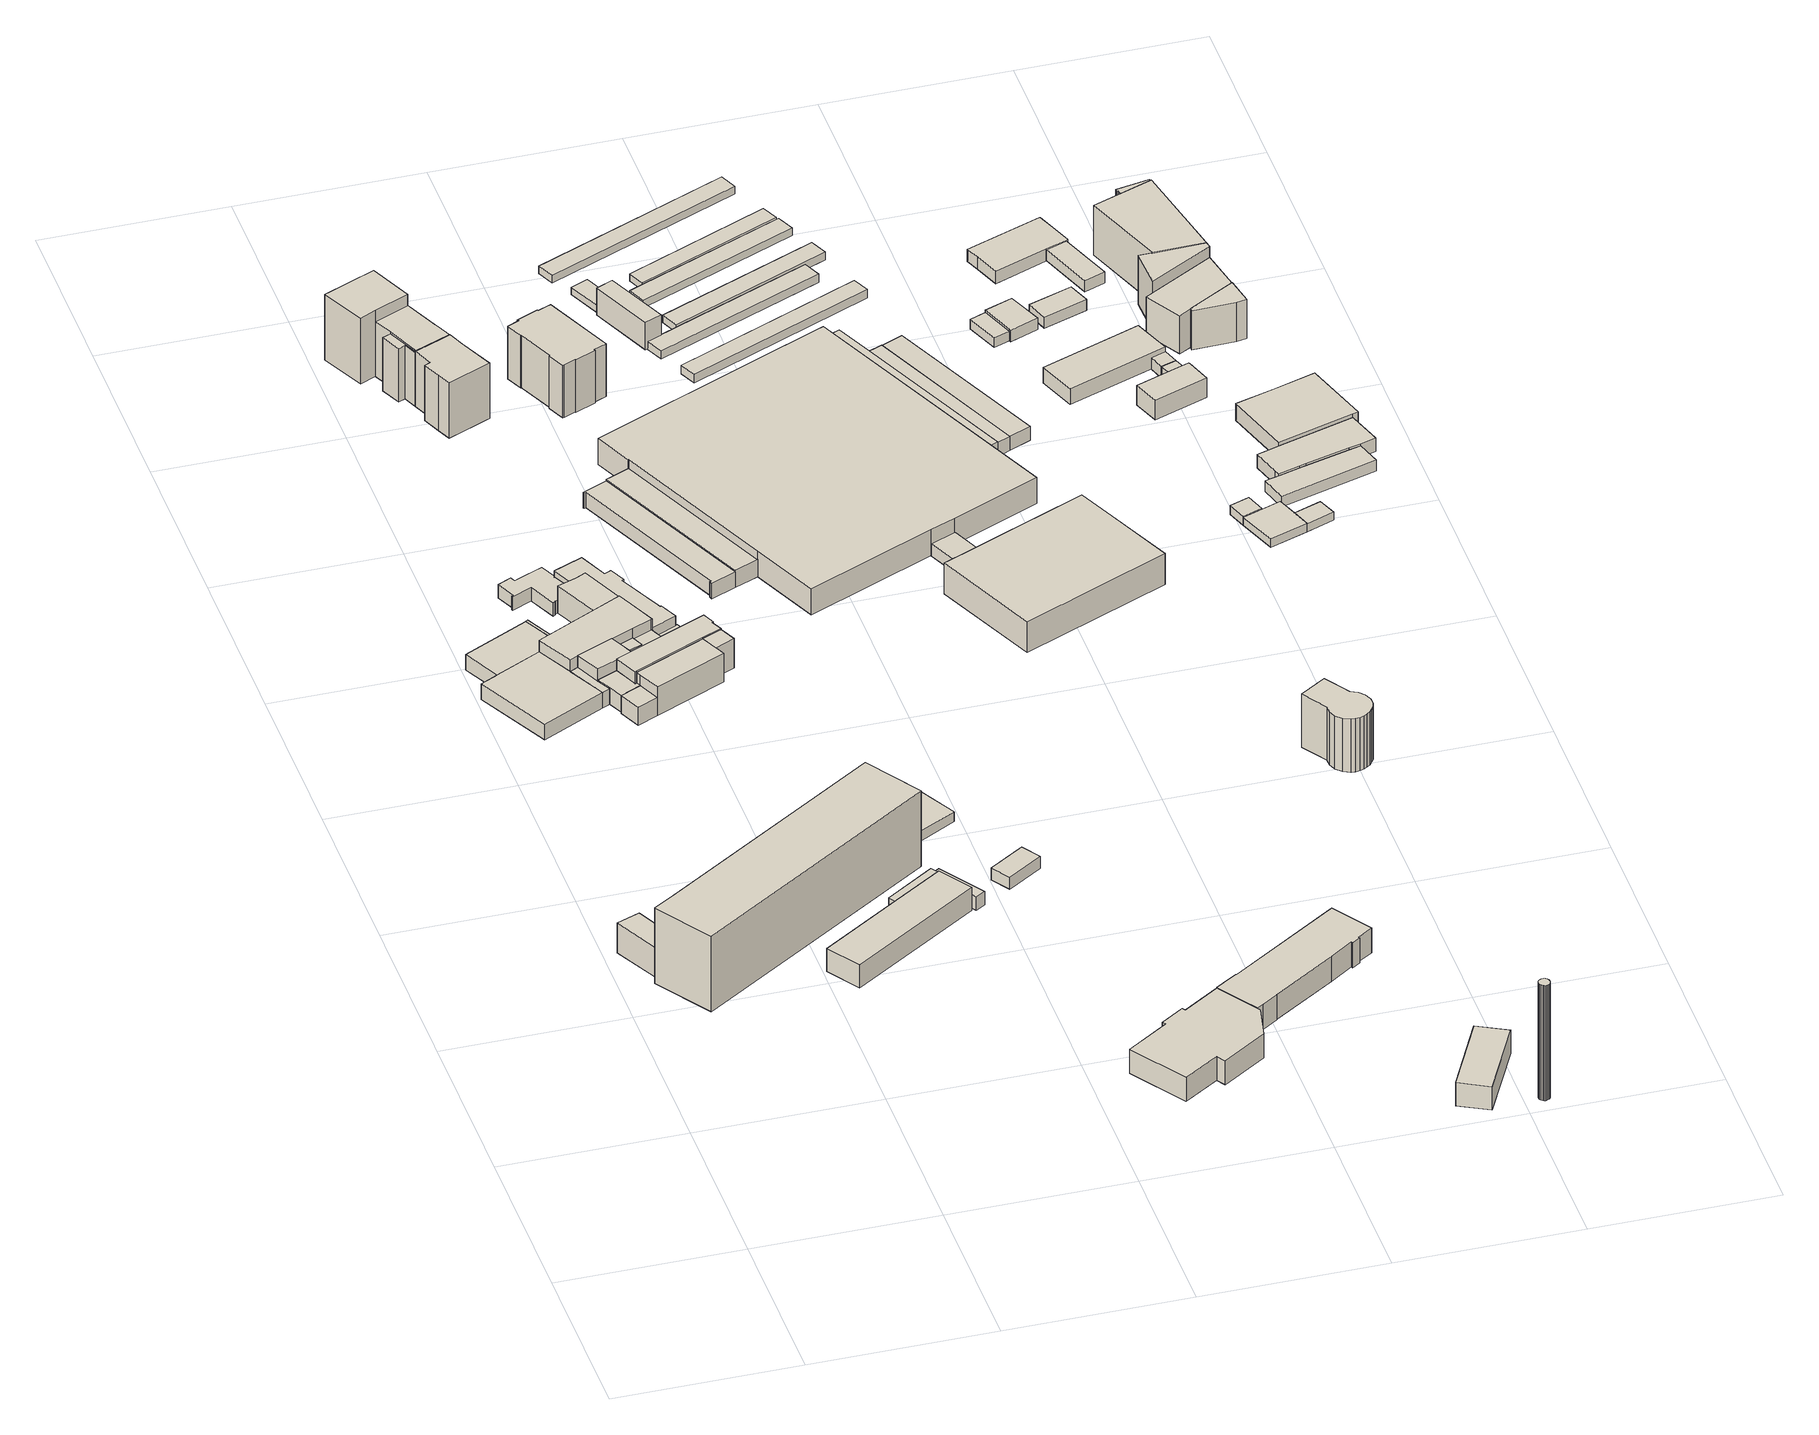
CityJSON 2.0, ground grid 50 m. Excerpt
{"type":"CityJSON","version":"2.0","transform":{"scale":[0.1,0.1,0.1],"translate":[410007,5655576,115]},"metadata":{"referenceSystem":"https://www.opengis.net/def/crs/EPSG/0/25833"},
"CityObjects":{
"building1":{"type":"Building","attributes":{"Dachtyp_tdc":"tdcPolyFlatRoof","Gemeindeschluessel":14612000,"Dachneigung":0,"QualitaetDacherkennung":78,"Geometrietyp2DReferenz":"3000","measuredHeight":9.11,"function":"31001_2000","roofType":"1000"},"geometry":[{"type":"Solid","lod":"1","boundaries":[[[[0,1,2,3]],[[4,5,6,7]],[[3,5,4,0]],[[2,6,5,3]],[[1,7,6,2]],[[0,4,7,1]]]]}]},
"building2":{"type":"Building","attributes":{"Dachtyp_tdc":"tdcPolyFlatRoof","Gemeindeschluessel":14612000,"Dachneigung":0,"QualitaetDacherkennung":42,"Geometrietyp2DReferenz":"3000","measuredHeight":22.91,"function":"31001_2000","roofType":"1000"},"geometry":[{"type":"Solid","lod":"1","boundaries":[[[[8,9,10,11,12,13]],[[14,15,16,17,18,19]],[[13,15,14,8]],[[12,16,15,13]],[[11,17,16,12]],[[10,18,17,11]],[[9,19,18,10]],[[8,14,19,9]]]]}]},
"building3":{"type":"Building","attributes":{"Gemeindeschluessel":14612000,"Geometrietyp2DReferenz":"3000","function":"31001_2000","roofType":"9999"},"children":["building3-1","building3-2","building3-3","building3-4"]},
"building3-1":{"type":"BuildingPart","attributes":{"Dachtyp_tdc":"tdcGableRoof","Dachneigung":14.62,"QualitaetDacherkennung":64,"Geometrietyp2DReferenz":"3000","measuredHeight":5.52,"roofType":"3100"},"parents":["building3"],"geometry":[{"type":"Solid","lod":"1","boundaries":[[[[20,21,22,23,24]],[[25,26,27,28,29]],[[24,26,25,20]],[[23,27,26,24]],[[22,28,27,23]],[[21,29,28,22]],[[20,25,29,21]]]]}]},
"building3-2":{"type":"BuildingPart","attributes":{"Dachtyp_tdc":"tdcPolyFlatRoof","Dachneigung":0,"QualitaetDacherkennung":24,"Geometrietyp2DReferenz":"3000","measuredHeight":4.77,"roofType":"1000"},"parents":["building3"],"geometry":[{"type":"Solid","lod":"1","boundaries":[[[[30,31,20,24,32,33,34]],[[35,36,37,38,26,25,39]],[[34,36,35,30]],[[33,37,36,34]],[[32,38,37,33]],[[24,26,38,32]],[[20,25,26,24]],[[31,39,25,20]],[[30,35,39,31]]]]}]},
"building3-3":{"type":"BuildingPart","attributes":{"Dachtyp_tdc":"tdcGableRoof","Dachneigung":14.85,"QualitaetDacherkennung":87,"Geometrietyp2DReferenz":"3000","measuredHeight":5.53,"roofType":"3100"},"parents":["building3"],"geometry":[{"type":"Solid","lod":"1","boundaries":[[[[40,41,33,32,42,43]],[[44,45,46,38,37,47]],[[43,45,44,40]],[[42,46,45,43]],[[32,38,46,42]],[[33,37,38,32]],[[41,47,37,33]],[[40,44,47,41]]]]}]},
"building3-4":{"type":"BuildingPart","attributes":{"Dachtyp_tdc":"tdcGableRoof","Dachneigung":15.03,"QualitaetDacherkennung":32,"Geometrietyp2DReferenz":"3000","measuredHeight":5.63,"roofType":"3100"},"parents":["building3"],"geometry":[{"type":"Solid","lod":"1","boundaries":[[[[48,49,50,51]],[[44,52,53,45]],[[51,52,44,48]],[[50,53,52,51]],[[49,45,53,50]],[[48,44,45,49]]]]}]},
"building4":{"type":"Building","attributes":{"Dachtyp_tdc":"tdcPolyFlatRoof","Gemeindeschluessel":14612000,"Dachneigung":0,"QualitaetDacherkennung":76,"Geometrietyp2DReferenz":"3000","measuredHeight":5.13,"function":"31001_2000","roofType":"1000"},"geometry":[{"type":"Solid","lod":"1","boundaries":[[[[54,55,56,57,58,59,60]],[[28,61,62,63,64,65,29]],[[60,61,28,54]],[[59,62,61,60]],[[58,63,62,59]],[[57,64,63,58]],[[56,65,64,57]],[[55,29,65,56]],[[54,28,29,55]]]]}]},
"building5":{"type":"Building","attributes":{"Gemeindeschluessel":14612000,"Geometrietyp2DReferenz":"3000","function":"31001_2000","roofType":"9999"},"children":["building5-1","building5-2"]},
"building5-1":{"type":"BuildingPart","attributes":{"Dachtyp_tdc":"tdcGableRoof","Dachneigung":11.63,"QualitaetDacherkennung":90,"Geometrietyp2DReferenz":"3000","measuredHeight":7.63,"roofType":"3100"},"parents":["building5"],"geometry":[{"type":"Solid","lod":"1","boundaries":[[[[66,67,68,69,70]],[[71,72,73,74,75]],[[70,72,71,66]],[[69,73,72,70]],[[68,74,73,69]],[[67,75,74,68]],[[66,71,75,67]]]]}]},
"building5-2":{"type":"BuildingPart","attributes":{"Dachtyp_tdc":"tdcPolyFlatRoof","Dachneigung":10.89,"QualitaetDacherkennung":74,"Geometrietyp2DReferenz":"3000","measuredHeight":6.76,"roofType":"2100"},"parents":["building5"],"geometry":[{"type":"Solid","lod":"1","boundaries":[[[[76,77,78,79]],[[73,80,81,74]],[[79,80,73,76]],[[78,81,80,79]],[[77,74,81,78]],[[76,73,74,77]]]]}]},
"building6":{"type":"Building","attributes":{"Gemeindeschluessel":14612000,"Geometrietyp2DReferenz":"3000","function":"31001_2000","roofType":"9999"},"children":["building6-1","building6-2"]},
"building6-1":{"type":"BuildingPart","attributes":{"Dachtyp_tdc":"tdcPolyFlatRoof","Dachneigung":3.12,"QualitaetDacherkennung":56,"Geometrietyp2DReferenz":"3000","measuredHeight":9.1,"roofType":"2100"},"parents":["building6"],"geometry":[{"type":"Solid","lod":"1","boundaries":[[[[82,83,84,85,86,87]],[[88,89,90,91,92,93]],[[87,89,88,82]],[[86,90,89,87]],[[85,91,90,86]],[[84,92,91,85]],[[83,93,92,84]],[[82,88,93,83]]]]}]},
"building6-2":{"type":"BuildingPart","attributes":{"Dachtyp_tdc":"tdcPolyFlatRoof","Dachneigung":8.53,"QualitaetDacherkennung":50,"Geometrietyp2DReferenz":"3000","measuredHeight":5.96,"roofType":"2100"},"parents":["building6"],"geometry":[{"type":"Solid","lod":"1","boundaries":[[[[94,95,96,97]],[[98,99,90,89]],[[97,99,98,94]],[[96,90,99,97]],[[95,89,90,96]],[[94,98,89,95]]]]}]},
"building7":{"type":"Building","attributes":{"Dachtyp_tdc":"tdcGableRoof","Gemeindeschluessel":14612000,"Dachneigung":10.61,"QualitaetDacherkennung":27,"Geometrietyp2DReferenz":"3000","measuredHeight":9.64,"function":"31001_2000","roofType":"3100"},"geometry":[{"type":"Solid","lod":"1","boundaries":[[[[100,101,102,103,104,105,106,107,108]],[[109,110,111,112,113,114,115,116,117]],[[108,110,109,100]],[[107,111,110,108]],[[106,112,111,107]],[[105,113,112,106]],[[104,114,113,105]],[[103,115,114,104]],[[102,116,115,103]],[[101,117,116,102]],[[100,109,117,101]]]]}]},
"building8":{"type":"Building","attributes":{"Dachtyp_tdc":"tdcPolyFlatRoof","Gemeindeschluessel":14612000,"Dachneigung":5.56,"QualitaetDacherkennung":58,"Geometrietyp2DReferenz":"3000","measuredHeight":4.76,"function":"31001_2000","roofType":"2100"},"geometry":[{"type":"Solid","lod":"1","boundaries":[[[[118,119,120,121,122,123,124,125,126,127,128,129,130,131,132,133]],[[134,135,136,137,138,139,140,141,142,143,144,145,146,147,148,149]],[[133,135,134,118]],[[132,136,135,133]],[[131,137,136,132]],[[130,138,137,131]],[[129,139,138,130]],[[128,140,139,129]],[[127,141,140,128]],[[126,142,141,127]],[[125,143,142,126]],[[124,144,143,125]],[[123,145,144,124]],[[122,146,145,123]],[[121,147,146,122]],[[120,148,147,121]],[[119,149,148,120]],[[118,134,149,119]]]]}]},
"building9":{"type":"Building","attributes":{"Gemeindeschluessel":14612000,"Geometrietyp2DReferenz":"3000","function":"31001_2000","roofType":"9999"},"children":["building9-1","building9-2"]},
"building9-1":{"type":"BuildingPart","attributes":{"Dachtyp_tdc":"tdcPolyFlatRoof","Dachneigung":3.05,"QualitaetDacherkennung":84,"Geometrietyp2DReferenz":"3000","measuredHeight":8.89,"roofType":"2100"},"parents":["building9"],"geometry":[{"type":"Solid","lod":"1","boundaries":[[[[150,151,152,153,154,155]],[[156,157,158,159,160,161]],[[155,157,156,150]],[[154,158,157,155]],[[153,159,158,154]],[[152,160,159,153]],[[151,161,160,152]],[[150,156,161,151]]]]}]},
"building9-2":{"type":"BuildingPart","attributes":{"Dachtyp_tdc":"tdcPolyFlatRoof","Dachneigung":0,"QualitaetDacherkennung":69,"Geometrietyp2DReferenz":"3000","measuredHeight":5.46,"roofType":"1000"},"parents":["building9"],"geometry":[{"type":"Solid","lod":"1","boundaries":[[[[162,57,56,163]],[[159,164,165,160]],[[163,164,159,162]],[[56,165,164,163]],[[57,160,165,56]],[[162,159,160,57]]]]}]},
"building10":{"type":"Building","attributes":{"Dachtyp_tdc":"tdcPolyFlatRoof","Gemeindeschluessel":14612000,"Dachneigung":15.24,"QualitaetDacherkennung":75,"Geometrietyp2DReferenz":"3000","measuredHeight":9.45,"function":"31001_2000","roofType":"2100"},"geometry":[{"type":"Solid","lod":"1","boundaries":[[[[166,167,168,169,170]],[[145,144,171,172,173]],[[170,144,145,166]],[[169,171,144,170]],[[168,172,171,169]],[[167,173,172,168]],[[166,145,173,167]]]]}]},
"building11":{"type":"Building","attributes":{"Dachtyp_tdc":"tdcPolyFlatRoof","Gemeindeschluessel":14612000,"Dachneigung":0,"QualitaetDacherkennung":63,"Geometrietyp2DReferenz":"3000","measuredHeight":5.64,"function":"31001_2000","roofType":"1000"},"geometry":[{"type":"Solid","lod":"1","boundaries":[[[[174,175,176,177,178,179,180]],[[181,182,183,184,185,186,187]],[[180,182,181,174]],[[179,183,182,180]],[[178,184,183,179]],[[177,185,184,178]],[[176,186,185,177]],[[175,187,186,176]],[[174,181,187,175]]]]}]},
"building12":{"type":"Building","attributes":{"Gemeindeschluessel":14612000,"Geometrietyp2DReferenz":"3000","function":"31001_2000","roofType":"9999"},"children":["building12-1","building12-2"]},
"building12-1":{"type":"BuildingPart","attributes":{"Dachtyp_tdc":"tdcPolyFlatRoof","Dachneigung":2.79,"QualitaetDacherkennung":63,"Geometrietyp2DReferenz":"3000","measuredHeight":8.99,"roofType":"2100"},"parents":["building12"],"geometry":[{"type":"Solid","lod":"1","boundaries":[[[[188,189,190,191]],[[192,193,194,195]],[[191,193,192,188]],[[190,194,193,191]],[[189,195,194,190]],[[188,192,195,189]]]]}]},
"building12-2":{"type":"BuildingPart","attributes":{"Dachtyp_tdc":"tdcPolyFlatRoof","Dachneigung":3.04,"QualitaetDacherkennung":78,"Geometrietyp2DReferenz":"3000","measuredHeight":9.38,"roofType":"2100"},"parents":["building12"],"geometry":[{"type":"Solid","lod":"1","boundaries":[[[[196,197,198,199,200,201,202,203,204,205]],[[206,207,208,209,210,211,192,195,212,213]],[[205,207,206,196]],[[204,208,207,205]],[[203,209,208,204]],[[202,210,209,203]],[[201,211,210,202]],[[200,192,211,201]],[[199,195,192,200]],[[198,212,195,199]],[[197,213,212,198]],[[196,206,213,197]]]]}]},
"building13":{"type":"Building","attributes":{"Dachtyp_tdc":"tdcFreeFormRoof","Gemeindeschluessel":14612000,"Dachneigung":10.74,"QualitaetDacherkennung":16,"Geometrietyp2DReferenz":"3000","measuredHeight":8.12,"function":"31001_2000","roofType":"5000"},"geometry":[{"type":"Solid","lod":"1","boundaries":[[[[214,215,216,217,218,219,220,221,222,223,224,225,226,227]],[[228,229,230,231,232,233,234,235,236,237,238,239,240,241]],[[227,229,228,214]],[[226,230,229,227]],[[225,231,230,226]],[[224,232,231,225]],[[223,233,232,224]],[[222,234,233,223]],[[221,235,234,222]],[[220,236,235,221]],[[219,237,236,220]],[[218,238,237,219]],[[217,239,238,218]],[[216,240,239,217]],[[215,241,240,216]],[[214,228,241,215]]]]}]},
"building14":{"type":"Building","attributes":{"Dachtyp_tdc":"tdcPolyFlatRoof","Gemeindeschluessel":14612000,"Dachneigung":0,"QualitaetDacherkennung":69,"Geometrietyp2DReferenz":"3000","measuredHeight":3.27,"function":"31001_2000","roofType":"1000"},"geometry":[{"type":"Solid","lod":"1","boundaries":[[[[242,243,244,245,246,247]],[[248,249,250,251,252,253]],[[247,249,248,242]],[[246,250,249,247]],[[245,251,250,246]],[[244,252,251,245]],[[243,253,252,244]],[[242,248,253,243]]]]}]},
"building15":{"type":"Building","attributes":{"Dachtyp_tdc":"tdcFreeFormRoof","Gemeindeschluessel":14612000,"Dachneigung":73.37,"QualitaetDacherkennung":15,"Geometrietyp2DReferenz":"3000","measuredHeight":6.63,"function":"31001_2000","roofType":"5000"},"geometry":[{"type":"Solid","lod":"1","boundaries":[[[[254,255,256,257,258]],[[259,260,261,262,263]],[[258,260,259,254]],[[257,261,260,258]],[[256,262,261,257]],[[255,263,262,256]],[[254,259,263,255]]]]}]},
"building16":{"type":"Building","attributes":{"Dachtyp_tdc":"tdcFreeFormRoof","Gemeindeschluessel":14612000,"Dachneigung":29.55,"QualitaetDacherkennung":62,"Geometrietyp2DReferenz":"3000","measuredHeight":22,"function":"31001_9998","roofType":"5000"},"geometry":[{"type":"Solid","lod":"1","boundaries":[[[[264,265,266,267,268]],[[269,270,271,272,273]],[[268,270,269,264]],[[267,271,270,268]],[[266,272,271,267]],[[265,273,272,266]],[[264,269,273,265]]]]}]},
"building17":{"type":"Building","attributes":{"Dachtyp_tdc":"tdcPolyFlatRoof","Gemeindeschluessel":14612000,"Dachneigung":0,"QualitaetDacherkennung":82,"Geometrietyp2DReferenz":"3000","measuredHeight":4.07,"function":"31001_2000","roofType":"1000"},"geometry":[{"type":"Solid","lod":"1","boundaries":[[[[274,275,276,277]],[[278,279,280,281]],[[277,279,278,274]],[[276,280,279,277]],[[275,281,280,276]],[[274,278,281,275]]]]}]},
"building18":{"type":"Building","attributes":{"Gemeindeschluessel":14612000,"Geometrietyp2DReferenz":"3000","function":"31001_9998","roofType":"9999"},"children":["building18-1","building18-2"]},
"building18-1":{"type":"BuildingPart","attributes":{"Dachtyp_tdc":"tdcGableRoof","Dachneigung":16.18,"QualitaetDacherkennung":88,"Geometrietyp2DReferenz":"3000","measuredHeight":17.61,"roofType":"3100"},"parents":["building18"],"geometry":[{"type":"Solid","lod":"1","boundaries":[[[[282,283,284,285,286,287,288,289,290]],[[291,292,293,294,295,269,296,273,297]],[[290,292,291,282]],[[289,293,292,290]],[[288,294,293,289]],[[287,295,294,288]],[[286,269,295,287]],[[285,296,269,286]],[[284,273,296,285]],[[283,297,273,284]],[[282,291,297,283]]]]}]},
"building18-2":{"type":"BuildingPart","attributes":{"Dachtyp_tdc":"tdcPolyFlatRoof","Dachneigung":15.89,"QualitaetDacherkennung":62,"Geometrietyp2DReferenz":"3000","measuredHeight":16.54,"roofType":"2100"},"parents":["building18"],"geometry":[{"type":"Solid","lod":"1","boundaries":[[[[298,299,300,301,302,303]],[[294,304,305,306,307,295]],[[303,304,294,298]],[[302,305,304,303]],[[301,306,305,302]],[[300,307,306,301]],[[299,295,307,300]],[[298,294,295,299]]]]}]},
"building19":{"type":"Building","attributes":{"Dachtyp_tdc":"tdcFreeFormRoof","Gemeindeschluessel":14612000,"Dachneigung":16.14,"QualitaetDacherkennung":81,"Geometrietyp2DReferenz":"3000","measuredHeight":17.75,"function":"31001_9998","roofType":"5000"},"geometry":[{"type":"Solid","lod":"1","boundaries":[[[[308,309,310,311,312,313,314,315]],[[316,317,318,319,320,304,292,321]],[[315,317,316,308]],[[314,318,317,315]],[[313,319,318,314]],[[312,320,319,313]],[[311,304,320,312]],[[310,292,304,311]],[[309,321,292,310]],[[308,316,321,309]]]]}]},
"building20":{"type":"Building","attributes":{"Dachtyp_tdc":"tdcPolyFlatRoof","Gemeindeschluessel":14612000,"Dachneigung":0,"QualitaetDacherkennung":89,"Geometrietyp2DReferenz":"3000","measuredHeight":2.99,"function":"31001_2000","roofType":"1000"},"geometry":[{"type":"Solid","lod":"1","boundaries":[[[[322,323,324,325]],[[326,327,328,329]],[[325,327,326,322]],[[324,328,327,325]],[[323,329,328,324]],[[322,326,329,323]]]]}]},
"building21":{"type":"Building","attributes":{"Dachtyp_tdc":"tdcPolyFlatRoof","Gemeindeschluessel":14612000,"Dachneigung":0,"QualitaetDacherkennung":54,"Geometrietyp2DReferenz":"3000","measuredHeight":7.28,"function":"31001_9998","roofType":"1000"},"geometry":[{"type":"Solid","lod":"1","boundaries":[[[[330,331,332,333,334,335,336,337,338,339,340,341]],[[342,343,344,345,346,347,348,349,350,351,352,353]],[[341,343,342,330]],[[340,344,343,341]],[[339,345,344,340]],[[338,346,345,339]],[[337,347,346,338]],[[336,348,347,337]],[[335,349,348,336]],[[334,350,349,335]],[[333,351,350,334]],[[332,352,351,333]],[[331,353,352,332]],[[330,342,353,331]]]]}]},
"building22":{"type":"Building","attributes":{"Dachtyp_tdc":"tdcGableRoof","Gemeindeschluessel":14612000,"Dachneigung":17.81,"QualitaetDacherkennung":81,"Geometrietyp2DReferenz":"3000","measuredHeight":4.17,"function":"31001_2000","roofType":"3100"},"geometry":[{"type":"Solid","lod":"1","boundaries":[[[[354,355,356,357]],[[358,359,360,361]],[[357,359,358,354]],[[356,360,359,357]],[[355,361,360,356]],[[354,358,361,355]]]]}]},
"building23":{"type":"Building","attributes":{"Dachtyp_tdc":"tdcPolyFlatRoof","Gemeindeschluessel":14612000,"Dachneigung":2.99,"QualitaetDacherkennung":90,"Geometrietyp2DReferenz":"3000","measuredHeight":4.85,"function":"31001_2000","roofType":"2100"},"geometry":[{"type":"Solid","lod":"1","boundaries":[[[[362,363,364,365,366,367,368,369]],[[370,371,372,373,374,375,376,377]],[[369,371,370,362]],[[368,372,371,369]],[[367,373,372,368]],[[366,374,373,367]],[[365,375,374,366]],[[364,376,375,365]],[[363,377,376,364]],[[362,370,377,363]]]]}]},
"building24":{"type":"Building","attributes":{"Dachtyp_tdc":"tdcCutTentRoof","Gemeindeschluessel":14612000,"Dachneigung":30.21,"QualitaetDacherkennung":77,"Geometrietyp2DReferenz":"3000","measuredHeight":17.67,"function":"31001_9998","roofType":"9999"},"geometry":[{"type":"Solid","lod":"1","boundaries":[[[[378,379,380,381,382,383,384,385,386,387,388,389,390,391,392,393,394,395]],[[396,397,398,399,400,401,402,403,404,405,406,407,408,409,410,411,412,413]],[[395,397,396,378]],[[394,398,397,395]],[[393,399,398,394]],[[392,400,399,393]],[[391,401,400,392]],[[390,402,401,391]],[[389,403,402,390]],[[388,404,403,389]],[[387,405,404,388]],[[386,406,405,387]],[[385,407,406,386]],[[384,408,407,385]],[[383,409,408,384]],[[382,410,409,383]],[[381,411,410,382]],[[380,412,411,381]],[[379,413,412,380]],[[378,396,413,379]]]]}]},
"building25":{"type":"Building","attributes":{"Dachtyp_tdc":"tdcPolyFlatRoof","Gemeindeschluessel":14612000,"Dachneigung":0,"QualitaetDacherkennung":84,"Geometrietyp2DReferenz":"3000","measuredHeight":7.62,"function":"31001_9998","roofType":"1000"},"geometry":[{"type":"Solid","lod":"1","boundaries":[[[[414,415,416,417,418,419,420,421,422,423,424,425,426,427,428]],[[429,430,431,432,433,434,435,436,437,438,439,440,441,442,443]],[[428,430,429,414]],[[427,431,430,428]],[[426,432,431,427]],[[425,433,432,426]],[[424,434,433,425]],[[423,435,434,424]],[[422,436,435,423]],[[421,437,436,422]],[[420,438,437,421]],[[419,439,438,420]],[[418,440,439,419]],[[417,441,440,418]],[[416,442,441,417]],[[415,443,442,416]],[[414,429,443,415]]]]}]},
"building26":{"type":"Building","attributes":{"Dachtyp_tdc":"tdcPolyFlatRoof","Gemeindeschluessel":14612000,"Dachneigung":3.07,"QualitaetDacherkennung":61,"Geometrietyp2DReferenz":"3000","measuredHeight":2.39,"function":"31001_2463","roofType":"2100"},"geometry":[{"type":"Solid","lod":"1","boundaries":[[[[444,445,446,447,448]],[[449,450,451,452,453]],[[448,450,449,444]],[[447,451,450,448]],[[446,452,451,447]],[[445,453,452,446]],[[444,449,453,445]]]]}]},
"building27":{"type":"Building","attributes":{"Dachtyp_tdc":"tdcFreeFormRoof","Gemeindeschluessel":14612000,"Dachneigung":72.33,"QualitaetDacherkennung":5,"Geometrietyp2DReferenz":"3000","measuredHeight":12.12,"function":"31001_2463","roofType":"5000"},"geometry":[{"type":"Solid","lod":"1","boundaries":[[[[454,455,456,457,458]],[[459,460,461,462,463]],[[458,460,459,454]],[[457,461,460,458]],[[456,462,461,457]],[[455,463,462,456]],[[454,459,463,455]]]]}]},
"building28":{"type":"Building","attributes":{"Gemeindeschluessel":14612000,"Geometrietyp2DReferenz":"3000","function":"31001_2000","roofType":"9999"},"children":["building28-1","building28-2","building28-3","building28-4"]},
"building28-1":{"type":"BuildingPart","attributes":{"Dachtyp_tdc":"tdcPolyFlatRoof","Dachneigung":0,"QualitaetDacherkennung":51,"Geometrietyp2DReferenz":"3000","measuredHeight":4.48,"roofType":"1000"},"parents":["building28"],"geometry":[{"type":"Solid","lod":"1","boundaries":[[[[464,465,466,467,468]],[[469,470,471,472,473]],[[468,470,469,464]],[[467,471,470,468]],[[466,472,471,467]],[[465,473,472,466]],[[464,469,473,465]]]]}]},
"building28-2":{"type":"BuildingPart","attributes":{"Dachtyp_tdc":"tdcPolyFlatRoof","Dachneigung":5.86,"QualitaetDacherkennung":87,"Geometrietyp2DReferenz":"3000","measuredHeight":4.61,"roofType":"2100"},"parents":["building28"],"geometry":[{"type":"Solid","lod":"1","boundaries":[[[[474,475,476,477]],[[478,470,469,479]],[[477,470,478,474]],[[476,469,470,477]],[[475,479,469,476]],[[474,478,479,475]]]]}]},
"building28-3":{"type":"BuildingPart","attributes":{"Dachtyp_tdc":"tdcPolyFlatRoof","Dachneigung":0,"QualitaetDacherkennung":9,"Geometrietyp2DReferenz":"3000","measuredHeight":7.88,"roofType":"1000"},"parents":["building28"],"geometry":[{"type":"Solid","lod":"1","boundaries":[[[[480,481,482,483,484,485,486,487,488,489,490]],[[471,491,492,493,494,495,496,497,498,499,472]],[[490,491,471,480]],[[489,492,491,490]],[[488,493,492,489]],[[487,494,493,488]],[[486,495,494,487]],[[485,496,495,486]],[[484,497,496,485]],[[483,498,497,484]],[[482,499,498,483]],[[481,472,499,482]],[[480,471,472,481]]]]}]},
"building28-4":{"type":"BuildingPart","attributes":{"Dachtyp_tdc":"tdcPolyFlatRoof","Dachneigung":3.07,"QualitaetDacherkennung":82,"Geometrietyp2DReferenz":"3000","measuredHeight":5.34,"roofType":"2100"},"parents":["building28"],"geometry":[{"type":"Solid","lod":"1","boundaries":[[[[500,501,502,503,504]],[[495,505,506,497,496]],[[504,505,495,500]],[[503,506,505,504]],[[502,497,506,503]],[[501,496,497,502]],[[500,495,496,501]]]]}]},
"building29":{"type":"Building","attributes":{"Dachtyp_tdc":"tdcPolyFlatRoof","Gemeindeschluessel":14612000,"Dachneigung":0,"QualitaetDacherkennung":83,"Geometrietyp2DReferenz":"3000","measuredHeight":7.06,"function":"31001_9998","roofType":"1000"},"geometry":[{"type":"Solid","lod":"1","boundaries":[[[[507,508,509,510]],[[511,512,513,514]],[[510,512,511,507]],[[509,513,512,510]],[[508,514,513,509]],[[507,511,514,508]]]]}]},
"building30":{"type":"Building","attributes":{"Erfassungsdatum_Objekt":"2017-01-11","BodenHoehe":118.02,"gemHoehe":35,"BauwerkHoehe":35,"Breite":3,"Gemeindeschluessel":"14612000","Geometrietyp2DReferenz":"3000","measuredHeight":35,"function":"51002_1260"},"geometry":[{"type":"Solid","lod":"1","boundaries":[[[[515,516,517,518,519,520,521,522,523,524,525,526,527,528,529,530,531,532,533,534,535,536,537,538]],[[539,540,541,542,543,544,545,546,547,548,549,550,551,552,553,554,555,556,557,558,559,560,561,562]],[[538,540,539,515]],[[537,541,540,538]],[[536,542,541,537]],[[535,543,542,536]],[[534,544,543,535]],[[533,545,544,534]],[[532,546,545,533]],[[531,547,546,532]],[[530,548,547,531]],[[529,549,548,530]],[[528,550,549,529]],[[527,551,550,528]],[[526,552,551,527]],[[525,553,552,526]],[[524,554,553,525]],[[523,555,554,524]],[[522,556,555,523]],[[521,557,556,522]],[[520,558,557,521]],[[519,559,558,520]],[[518,560,559,519]],[[517,561,560,518]],[[516,562,561,517]],[[515,539,562,516]]]]}]},
"building31":{"type":"Building","attributes":{"Dachtyp_tdc":"tdcPolyFlatRoof","Gemeindeschluessel":14612000,"Dachneigung":0,"QualitaetDacherkennung":80,"Geometrietyp2DReferenz":"3000","measuredHeight":3.73,"function":"31001_2000","roofType":"1000"},"geometry":[{"type":"Solid","lod":"1","boundaries":[[[[563,564,565,566]],[[567,568,569,570]],[[566,568,567,563]],[[565,569,568,566]],[[564,570,569,565]],[[563,567,570,564]]]]}]},
"building32":{"type":"Building","attributes":{"Dachtyp_tdc":"tdcPolyFlatRoof","Gemeindeschluessel":14612000,"Dachneigung":2.78,"QualitaetDacherkennung":70,"Geometrietyp2DReferenz":"3000","measuredHeight":2.44,"function":"31001_2463","roofType":"2100"},"geometry":[{"type":"Solid","lod":"1","boundaries":[[[[571,572,573,574]],[[575,576,577,578]],[[574,576,575,571]],[[573,577,576,574]],[[572,578,577,573]],[[571,575,578,572]]]]}]},
"building33":{"type":"Building","attributes":{"Dachtyp_tdc":"tdcPolyFlatRoof","Gemeindeschluessel":14612000,"Dachneigung":2.63,"QualitaetDacherkennung":55,"Geometrietyp2DReferenz":"3000","measuredHeight":2.69,"function":"31001_2463","roofType":"2100"},"geometry":[{"type":"Solid","lod":"1","boundaries":[[[[579,580,581,582,583]],[[584,585,586,587,588]],[[583,585,584,579]],[[582,586,585,583]],[[581,587,586,582]],[[580,588,587,581]],[[579,584,588,580]]]]}]},
"building34":{"type":"Building","attributes":{"Dachtyp_tdc":"tdcPolyFlatRoof","Gemeindeschluessel":14612000,"Dachneigung":2.79,"QualitaetDacherkennung":58,"Geometrietyp2DReferenz":"3000","measuredHeight":2.7,"function":"31001_2463","roofType":"2100"},"geometry":[{"type":"Solid","lod":"1","boundaries":[[[[589,590,591,592]],[[593,594,595,596]],[[592,594,593,589]],[[591,595,594,592]],[[590,596,595,591]],[[589,593,596,590]]]]}]},
"building35":{"type":"Building","attributes":{"Dachtyp_tdc":"tdcPolyFlatRoof","Gemeindeschluessel":14612000,"Dachneigung":0,"QualitaetDacherkennung":76,"Geometrietyp2DReferenz":"3000","measuredHeight":9.4,"function":"31001_2000","roofType":"1000"},"geometry":[{"type":"Solid","lod":"1","boundaries":[[[[597,598,599,600,601,602]],[[603,604,605,606,607,608]],[[602,604,603,597]],[[601,605,604,602]],[[600,606,605,601]],[[599,607,606,600]],[[598,608,607,599]],[[597,603,608,598]]]]}]},
"building36":{"type":"Building","attributes":{"Dachtyp_tdc":"tdcPolyFlatRoof","Gemeindeschluessel":14612000,"Dachneigung":3.08,"QualitaetDacherkennung":83,"Geometrietyp2DReferenz":"3000","measuredHeight":2.41,"function":"31001_2463","roofType":"2100"},"geometry":[{"type":"Solid","lod":"1","boundaries":[[[[609,610,611,612]],[[613,614,615,616]],[[612,614,613,609]],[[611,615,614,612]],[[610,616,615,611]],[[609,613,616,610]]]]}]},
"building37":{"type":"Building","attributes":{"Dachtyp_tdc":"tdcPolyFlatRoof","Gemeindeschluessel":14612000,"Dachneigung":2.92,"QualitaetDacherkennung":77,"Geometrietyp2DReferenz":"3000","measuredHeight":2.5,"function":"31001_2463","roofType":"2100"},"geometry":[{"type":"Solid","lod":"1","boundaries":[[[[617,618,619,620]],[[621,622,623,624]],[[620,622,621,617]],[[619,623,622,620]],[[618,624,623,619]],[[617,621,624,618]]]]}]},
"building38":{"type":"Building","attributes":{"Dachtyp_tdc":"tdcPolyFlatRoof","Gemeindeschluessel":14612000,"Dachneigung":2.8,"QualitaetDacherkennung":76,"Geometrietyp2DReferenz":"3000","measuredHeight":2.34,"function":"31001_2463","roofType":"2100"},"geometry":[{"type":"Solid","lod":"1","boundaries":[[[[625,626,627,628]],[[629,630,631,632]],[[628,630,629,625]],[[627,631,630,628]],[[626,632,631,627]],[[625,629,632,626]]]]}]},
"building39":{"type":"Building","attributes":{"Dachtyp_tdc":"tdcFreeFormRoof","Gemeindeschluessel":14612000,"Dachneigung":44.03,"QualitaetDacherkennung":20,"Geometrietyp2DReferenz":"3000","measuredHeight":20.69,"function":"31001_2000","roofType":"5000"},"geometry":[{"type":"Solid","lod":"1","boundaries":[[[[633,634,635,636,637,638,639,640,641,642,643,644,645,646,647,648,649,650,651]],[[652,653,654,655,656,657,658,659,660,661,662,663,664,665,666,667,668,669,670]],[[651,653,652,633]],[[650,654,653,651]],[[649,655,654,650]],[[648,656,655,649]],[[647,657,656,648]],[[646,658,657,647]],[[645,659,658,646]],[[644,660,659,645]],[[643,661,660,644]],[[642,662,661,643]],[[641,663,662,642]],[[640,664,663,641]],[[639,665,664,640]],[[638,666,665,639]],[[637,667,666,638]],[[636,668,667,637]],[[635,669,668,636]],[[634,670,669,635]],[[633,652,670,634]]]]}]},
"building40":{"type":"Building","attributes":{"Dachtyp_tdc":"tdcPolyFlatRoof","Gemeindeschluessel":14612000,"Dachneigung":2.94,"QualitaetDacherkennung":90,"Geometrietyp2DReferenz":"3000","measuredHeight":4.39,"function":"31001_2000","roofType":"2100"},"geometry":[{"type":"Solid","lod":"1","boundaries":[[[[671,672,673,674]],[[675,676,677,678]],[[674,676,675,671]],[[673,677,676,674]],[[672,678,677,673]],[[671,675,678,672]]]]}]},
"building41":{"type":"Building","attributes":{"Dachtyp_tdc":"tdcPolyFlatRoof","Gemeindeschluessel":14612000,"Dachneigung":4.36,"QualitaetDacherkennung":80,"Geometrietyp2DReferenz":"3000","measuredHeight":3.08,"function":"31001_9998","roofType":"2100"},"geometry":[{"type":"Solid","lod":"1","boundaries":[[[[679,680,681,682]],[[683,684,685,686]],[[682,684,683,679]],[[681,685,684,682]],[[680,686,685,681]],[[679,683,686,680]]]]}]},
"building42":{"type":"Building","attributes":{"Dachtyp_tdc":"tdcGableRoof","Gemeindeschluessel":14612000,"Dachneigung":10.82,"QualitaetDacherkennung":79,"Geometrietyp2DReferenz":"3000","measuredHeight":3.84,"function":"31001_9998","roofType":"3100"},"geometry":[{"type":"Solid","lod":"1","boundaries":[[[[687,688,689,690,691]],[[692,693,694,695,696]],[[691,693,692,687]],[[690,694,693,691]],[[689,695,694,690]],[[688,696,695,689]],[[687,692,696,688]]]]}]},
"building43":{"type":"Building","attributes":{"Dachtyp_tdc":"tdcFreeFormRoof","Gemeindeschluessel":14612000,"Dachneigung":14.16,"QualitaetDacherkennung":50,"Geometrietyp2DReferenz":"3000","measuredHeight":5.55,"function":"31001_2000","roofType":"5000"},"geometry":[{"type":"Solid","lod":"1","boundaries":[[[[697,698,699,700]],[[701,702,703,704]],[[700,702,701,697]],[[699,703,702,700]],[[698,704,703,699]],[[697,701,704,698]]]]}]},
"building44":{"type":"Building","attributes":{"Gemeindeschluessel":14612000,"Geometrietyp2DReferenz":"3000","function":"31001_2000","roofType":"9999"},"children":["building44-1","building44-2","building44-3"]},
"building44-1":{"type":"BuildingPart","attributes":{"Dachtyp_tdc":"tdcPolyFlatRoof","Dachneigung":3.08,"QualitaetDacherkennung":91,"Geometrietyp2DReferenz":"3000","measuredHeight":2.52,"roofType":"2100"},"parents":["building44"],"geometry":[{"type":"Solid","lod":"1","boundaries":[[[[705,706,707,708]],[[709,710,711,712]],[[708,710,709,705]],[[707,711,710,708]],[[706,712,711,707]],[[705,709,712,706]]]]}]},
"building44-2":{"type":"BuildingPart","attributes":{"Dachtyp_tdc":"tdcPolyFlatRoof","Dachneigung":0,"QualitaetDacherkennung":80,"Geometrietyp2DReferenz":"3000","measuredHeight":2.48,"roofType":"1000"},"parents":["building44"],"geometry":[{"type":"Solid","lod":"1","boundaries":[[[[713,714,715,716,717,718]],[[719,720,721,722,712,711]],[[718,720,719,713]],[[717,721,720,718]],[[716,722,721,717]],[[715,712,722,716]],[[714,711,712,715]],[[713,719,711,714]]]]}]},
"building44-3":{"type":"BuildingPart","attributes":{"Dachtyp_tdc":"tdcPolyFlatRoof","Dachneigung":5.35,"QualitaetDacherkennung":50,"Geometrietyp2DReferenz":"3000","measuredHeight":3,"roofType":"2100"},"parents":["building44"],"geometry":[{"type":"Solid","lod":"1","boundaries":[[[[723,724,725,726]],[[727,721,720,728]],[[726,721,727,723]],[[725,720,721,726]],[[724,728,720,725]],[[723,727,728,724]]]]}]},
"building45":{"type":"Building","attributes":{"Dachtyp_tdc":"tdcPolyFlatRoof","Gemeindeschluessel":14612000,"Dachneigung":5.03,"QualitaetDacherkennung":82,"Geometrietyp2DReferenz":"3000","measuredHeight":3.58,"function":"31001_9998","roofType":"2100"},"geometry":[{"type":"Solid","lod":"1","boundaries":[[[[729,730,731,732]],[[733,734,735,736]],[[732,734,733,729]],[[731,735,734,732]],[[730,736,735,731]],[[729,733,736,730]]]]}]},
"building46":{"type":"Building","attributes":{"Dachtyp_tdc":"tdcPolyFlatRoof","Gemeindeschluessel":14612000,"Dachneigung":5.24,"QualitaetDacherkennung":83,"Geometrietyp2DReferenz":"3000","measuredHeight":6.21,"function":"31001_2000","roofType":"2100"},"geometry":[{"type":"Solid","lod":"1","boundaries":[[[[737,738,739,740,741,742]],[[743,744,745,746,747,748]],[[742,744,743,737]],[[741,745,744,742]],[[740,746,745,741]],[[739,747,746,740]],[[738,748,747,739]],[[737,743,748,738]]]]}]},
"building47":{"type":"Building","attributes":{"Dachtyp_tdc":"tdcPolyFlatRoof","Gemeindeschluessel":14612000,"Dachneigung":2.8,"QualitaetDacherkennung":59,"Geometrietyp2DReferenz":"3000","measuredHeight":4.05,"function":"31001_9998","roofType":"2100"},"geometry":[{"type":"Solid","lod":"1","boundaries":[[[[749,750,751,752,753,754,755,756,757]],[[758,759,760,761,762,763,764,765,766]],[[757,759,758,749]],[[756,760,759,757]],[[755,761,760,756]],[[754,762,761,755]],[[753,763,762,754]],[[752,764,763,753]],[[751,765,764,752]],[[750,766,765,751]],[[749,758,766,750]]]]}]},
"building48":{"type":"Building","attributes":{"Dachtyp_tdc":"tdcPolyFlatRoof","Gemeindeschluessel":14612000,"Dachneigung":7.38,"QualitaetDacherkennung":57,"Geometrietyp2DReferenz":"3000","measuredHeight":3.82,"function":"31001_2000","roofType":"2100"},"geometry":[{"type":"Solid","lod":"1","boundaries":[[[[767,768,769,770,771]],[[772,773,774,704,775]],[[771,773,772,767]],[[770,774,773,771]],[[769,704,774,770]],[[768,775,704,769]],[[767,772,775,768]]]]}]},
"building49":{"type":"Building","attributes":{"Dachtyp_tdc":"tdcPolyFlatRoof","Gemeindeschluessel":14612000,"Dachneigung":8.01,"QualitaetDacherkennung":67,"Geometrietyp2DReferenz":"3000","measuredHeight":3.81,"function":"31001_2000","roofType":"2100"},"geometry":[{"type":"Solid","lod":"1","boundaries":[[[[771,776,777,768,767]],[[778,779,780,781,782]],[[767,779,778,771]],[[768,780,779,767]],[[777,781,780,768]],[[776,782,781,777]],[[771,778,782,776]]]]}]},
"building50":{"type":"Building","attributes":{"Dachtyp_tdc":"tdcPolyFlatRoof","Gemeindeschluessel":14612000,"Dachneigung":4.47,"QualitaetDacherkennung":84,"Geometrietyp2DReferenz":"3000","measuredHeight":3.61,"function":"31001_9998","roofType":"2100"},"geometry":[{"type":"Solid","lod":"1","boundaries":[[[[783,784,785,786]],[[787,788,789,790]],[[786,788,787,783]],[[785,789,788,786]],[[784,790,789,785]],[[783,787,790,784]]]]}]},
"building51":{"type":"Building","attributes":{"Dachtyp_tdc":"tdcPolyFlatRoof","Gemeindeschluessel":14612000,"Dachneigung":3.86,"QualitaetDacherkennung":82,"Geometrietyp2DReferenz":"3000","measuredHeight":3.53,"function":"31001_2000","roofType":"2100"},"geometry":[{"type":"Solid","lod":"1","boundaries":[[[[791,792,793,794,795,796,797,798,799]],[[800,801,802,803,804,805,806,807,808]],[[799,801,800,791]],[[798,802,801,799]],[[797,803,802,798]],[[796,804,803,797]],[[795,805,804,796]],[[794,806,805,795]],[[793,807,806,794]],[[792,808,807,793]],[[791,800,808,792]]]]}]},
"building52":{"type":"Building","attributes":{"Dachtyp_tdc":"tdcPolyFlatRoof","Gemeindeschluessel":14612000,"Dachneigung":3.41,"QualitaetDacherkennung":64,"Geometrietyp2DReferenz":"3000","measuredHeight":4.38,"function":"31001_2000","roofType":"2100"},"geometry":[{"type":"Solid","lod":"1","boundaries":[[[[809,810,811,812,813,814,815,816,817,818,819]],[[820,821,822,823,824,825,826,827,828,829,830]],[[819,821,820,809]],[[818,822,821,819]],[[817,823,822,818]],[[816,824,823,817]],[[815,825,824,816]],[[814,826,825,815]],[[813,827,826,814]],[[812,828,827,813]],[[811,829,828,812]],[[810,830,829,811]],[[809,820,830,810]]]]}]},
"building53":{"type":"Building","attributes":{"Dachtyp_tdc":"tdcFreeFormRoof","Gemeindeschluessel":14612000,"Dachneigung":10.03,"QualitaetDacherkennung":50,"Geometrietyp2DReferenz":"3000","measuredHeight":6.18,"function":"31001_2000","roofType":"5000"},"geometry":[{"type":"Solid","lod":"1","boundaries":[[[[831,832,833,834,835,836]],[[837,838,839,840,828,827]],[[836,838,837,831]],[[835,839,838,836]],[[834,840,839,835]],[[833,828,840,834]],[[832,827,828,833]],[[831,837,827,832]]]]}]},
"building54":{"type":"Building","attributes":{"name":"Kletterhalle","Gemeindeschluessel":14612000,"Geometrietyp2DReferenz":"3000","function":"31001_3211","roofType":"9999"},"children":["building54-1","building54-2","building54-3","building54-4","building54-5"]},
"building54-1":{"type":"BuildingPart","attributes":{"Dachtyp_tdc":"tdcPolyFlatRoof","Dachneigung":0,"QualitaetDacherkennung":46,"Geometrietyp2DReferenz":"3000","measuredHeight":14.38,"roofType":"1000"},"parents":["building54"],"geometry":[{"type":"Solid","lod":"1","boundaries":[[[[841,842,843,844,845,846]],[[847,848,849,850,851,852]],[[846,848,847,841]],[[845,849,848,846]],[[844,850,849,845]],[[843,851,850,844]],[[842,852,851,843]],[[841,847,852,842]]]]}]},
"building54-2":{"type":"BuildingPart","attributes":{"Dachtyp_tdc":"tdcGableRoof","Dachneigung":14.62,"QualitaetDacherkennung":9,"Geometrietyp2DReferenz":"3000","measuredHeight":13.75,"roofType":"3100"},"parents":["building54"],"geometry":[{"type":"Solid","lod":"1","boundaries":[[[[853,854,855,856,857,858]],[[859,860,861,862,863,864]],[[858,860,859,853]],[[857,861,860,858]],[[856,862,861,857]],[[855,863,862,856]],[[854,864,863,855]],[[853,859,864,854]]]]}]},
"building54-3":{"type":"BuildingPart","attributes":{"Dachtyp_tdc":"tdcGableRoof","Dachneigung":13.4,"QualitaetDacherkennung":31,"Geometrietyp2DReferenz":"3000","measuredHeight":16.19,"roofType":"3100"},"parents":["building54"],"geometry":[{"type":"Solid","lod":"1","boundaries":[[[[865,866,867,868]],[[847,869,870,871]],[[868,869,847,865]],[[867,870,869,868]],[[866,871,870,867]],[[865,847,871,866]]]]}]},
"building54-4":{"type":"BuildingPart","attributes":{"Dachtyp_tdc":"tdcGableRoof","Dachneigung":11.51,"QualitaetDacherkennung":31,"Geometrietyp2DReferenz":"3000","measuredHeight":15.98,"roofType":"3100"},"parents":["building54"],"geometry":[{"type":"Solid","lod":"1","boundaries":[[[[872,873,874,875]],[[869,864,863,876]],[[875,864,869,872]],[[874,863,864,875]],[[873,876,863,874]],[[872,869,876,873]]]]}]},
"building54-5":{"type":"BuildingPart","attributes":{"Dachtyp_tdc":"tdcPolyFlatRoof","Dachneigung":0,"QualitaetDacherkennung":53,"Geometrietyp2DReferenz":"3000","measuredHeight":11.77,"roofType":"1000"},"parents":["building54"],"geometry":[{"type":"Solid","lod":"1","boundaries":[[[[877,878,879,880,881]],[[882,860,859,883,884]],[[881,860,882,877]],[[880,859,860,881]],[[879,883,859,880]],[[878,884,883,879]],[[877,882,884,878]]]]}]}
},
"vertices":[
[31,1244,109],[92,1121,109],[148,1156,109],[94,1268,109],[31,1244,18],[94,1268,18],[148,1156,18],[92,1121,18],
[148,1156,230],[92,1121,230],[91,1120,230],[191,968,230],[854,1401,230],[756,1553,230],[148,1156,0],[756,1553,0],[854,1401,0],[191,968,0],[91,1120,0],[92,1121,0],
[283,2227,65],[303,2237,65],[284,2275,65],[253,2344,65],[230,2333,65],[283,2227,18],[230,2333,18],[253,2344,18],[284,2275,18],[303,2237,18],
[6,2345,65],[109,2140,65],[180,2433,65],[55,2370,65],[55,2369,65],[6,2345,18],[55,2369,18],[55,2370,18],[180,2433,18],[109,2140,18],
[184,2562,65],[4,2472,65],[234,2460,65],[225,2479,65],[184,2562,18],[225,2479,18],[234,2460,18],[4,2472,18],
[184,2562,66],[225,2479,66],[231,2482,66],[190,2565,66],[190,2565,18],[231,2482,18],
[284,2275,69],[303,2237,69],[321,2198,69],[378,2224,69],[372,2236,69],[368,2234,69],[339,2299,69],[339,2299,18],[368,2234,18],[372,2236,18],[378,2224,18],[321,2198,18],
[560,932,91],[914,1164,91],[856,1252,91],[722,1165,91],[502,1021,91],[560,932,21],[502,1021,21],[722,1165,21],[856,1252,21],[914,1164,21],
[722,1165,86],[856,1252,86],[842,1274,86],[708,1186,86],[708,1186,21],[842,1274,21],
[253,2344,102],[284,2275,102],[339,2299,102],[383,2319,102],[367,2357,102],[353,2388,102],[253,2344,14],[353,2388,14],[367,2357,14],[383,2319,14],[339,2299,14],[284,2275,14],
[414,2415,71],[353,2388,71],[367,2357,71],[428,2384,71],[414,2415,14],[428,2384,14],
[180,2433,100],[230,2333,100],[253,2344,100],[414,2415,100],[468,2438,100],[471,2439,100],[421,2554,100],[345,2516,100],[234,2460,100],[180,2433,13],[234,2460,13],[345,2516,13],[421,2554,13],[471,2439,13],[468,2438,13],[414,2415,13],[253,2344,13],[230,2333,13],
[186,2682,55],[240,2706,55],[274,2631,55],[280,2634,55],[279,2636,55],[288,2640,55],[342,2659,55],[307,2732,55],[309,2734,55],[289,2780,55],[220,2750,55],[209,2745,55],[203,2759,55],[166,2741,55],[190,2688,55],[184,2686,55],[186,2682,14],[184,2686,14],[190,2688,14],[166,2741,14],[203,2759,14],[209,2745,14],[220,2750,14],[289,2780,14],[309,2734,14],[307,2732,14],[342,2659,14],[288,2640,14],[279,2636,14],[280,2634,14],[274,2631,14],[240,2706,14],
[567,2324,101],[372,2236,101],[378,2224,101],[404,2164,101],[599,2252,101],[588,2278,101],[567,2324,14],[588,2278,14],[599,2252,14],[404,2164,14],[378,2224,14],[372,2236,14],
[404,2164,69],[347,2138,69],[347,2138,14],[321,2198,14],
[288,2640,97],[345,2516,97],[421,2554,97],[369,2673,97],[342,2659,97],[369,2673,14],[421,2554,14],[345,2516,14],
[485,2400,69],[468,2438,69],[414,2415,69],[428,2384,69],[367,2357,69],[383,2319,69],[498,2370,69],[485,2400,12],[498,2370,12],[383,2319,12],[367,2357,12],[428,2384,12],[414,2415,12],[468,2438,12],
[620,2347,102],[567,2324,102],[588,2278,102],[640,2302,102],[620,2347,13],[640,2302,13],[588,2278,13],[567,2324,13],
[339,2299,105],[368,2234,105],[372,2236,105],[567,2324,105],[620,2347,105],[606,2377,105],[610,2379,105],[595,2413,105],[498,2370,105],[383,2319,105],[339,2299,13],[383,2319,13],[498,2370,13],[595,2413,13],[610,2379,13],[606,2377,13],[372,2236,13],[368,2234,13],
[471,2439,73],[540,2471,73],[518,2520,73],[515,2518,73],[455,2649,73],[461,2652,73],[441,2696,73],[422,2687,73],[387,2767,73],[309,2734,73],[307,2732,73],[342,2659,73],[369,2673,73],[421,2554,73],[471,2439,12],[421,2554,12],[369,2673,12],[342,2659,12],[307,2732,12],[309,2734,12],[387,2767,12],[422,2687,12],[441,2696,12],[461,2652,12],[455,2649,12],[515,2518,12],[518,2520,12],[540,2471,12],
[485,2400,44],[562,2434,44],[545,2473,44],[540,2471,44],[471,2439,44],[468,2438,44],[485,2400,11],[468,2438,11],[471,2439,11],[540,2471,11],[545,2473,11],[562,2434,11],
[842,1274,69],[914,1164,69],[922,1151,69],[948,1167,69],[867,1290,69],[842,1274,28],[867,1290,28],[948,1167,28],[922,1151,28],[914,1164,28],
[136,3711,211],[231,3753,211],[179,3872,211],[36,3810,211],[93,3690,211],[136,3711,11],[93,3690,11],[36,3810,11],[179,3872,11],[231,3753,11],
[743,1662,57],[766,1601,57],[842,1630,57],[818,1692,57],[743,1662,16],[818,1692,16],[842,1630,16],[766,1601,16],
[278,3648,178],[272,3658,178],[231,3753,178],[175,3728,178],[136,3711,178],[160,3658,178],[200,3566,178],[239,3582,178],[296,3606,178],[278,3648,11],[296,3606,11],[239,3582,11],[200,3566,11],[160,3658,11],[175,3728,11],[272,3658,11],
[200,3566,173],[160,3658,173],[137,3648,173],[161,3593,173],[180,3601,173],[195,3564,173],[195,3564,11],[180,3601,11],[161,3593,11],[137,3648,11],
[356,3465,179],[314,3561,179],[296,3606,179],[195,3564,179],[218,3509,179],[201,3501,179],[222,3451,179],[238,3414,179],[356,3465,11],[238,3414,11],[222,3451,11],[201,3501,11],[218,3509,11],[314,3561,11],
[820,1581,48],[875,1478,48],[977,1533,48],[922,1636,48],[820,1581,18],[922,1636,18],[977,1533,18],[875,1478,18],
[1191,241,106],[1288,304,106],[1303,280,106],[1425,360,106],[1445,458,106],[1440,465,106],[1368,575,106],[1268,509,106],[1262,518,106],[1199,476,106],[1205,467,106],[1091,392,106],[1191,241,33],[1091,392,33],[1205,467,33],[1199,476,33],[1262,518,33],[1268,509,33],[1368,575,33],[1440,465,33],[1445,458,33],[1425,360,33],[1303,280,33],[1288,304,33],
[994,1267,61],[1027,1216,61],[1123,1278,61],[1090,1329,61],[994,1267,25],[1090,1329,25],[1123,1278,25],[1027,1216,25],
[738,2624,58],[540,3075,58],[473,3045,58],[474,3041,58],[479,3043,58],[671,2605,58],[666,2603,58],[669,2594,58],[738,2624,11],[669,2594,11],[666,2603,11],[671,2605,11],[479,3043,11],[474,3041,11],[473,3045,11],[540,3075,11],
[534,3654,171],[475,3628,171],[478,3624,171],[446,3610,171],[445,3609,171],[465,3564,171],[467,3564,171],[511,3465,171],[508,3464,171],[529,3416,171],[533,3417,171],[565,3431,171],[566,3428,171],[623,3453,171],[621,3457,171],[656,3472,171],[571,3666,171],[535,3651,171],[534,3654,11],[535,3651,11],[571,3666,11],[656,3472,11],[621,3457,11],[623,3453,11],[566,3428,11],[565,3431,11],[533,3417,11],[529,3416,11],[508,3464,11],[511,3465,11],[467,3564,11],[465,3564,11],[445,3609,11],[446,3610,11],[478,3624,11],[475,3628,11],
[1500,504,108],[1499,505,108],[1674,619,108],[1737,662,108],[1740,658,108],[1762,673,108],[1759,677,108],[1801,704,108],[1731,811,108],[1428,612,108],[1427,613,108],[1388,588,108],[1368,575,108],[1440,465,108],[1458,476,108],[1500,504,32],[1458,476,32],[1440,465,32],[1368,575,32],[1388,588,32],[1427,613,32],[1428,612,32],[1731,811,32],[1801,704,32],[1759,677,32],[1762,673,32],[1740,658,32],[1737,662,32],[1674,619,32],[1499,505,32],
[734,3803,35],[774,3821,35],[780,3824,35],[739,3919,35],[692,3898,35],[734,3803,13],[692,3898,13],[739,3919,13],[780,3824,13],[774,3821,13],
[849,3649,94],[774,3821,94],[734,3803,94],[729,3801,94],[803,3630,94],[849,3649,11],[803,3630,11],[729,3801,11],[734,3803,11],[774,3821,11],
[1312,3414,55],[1266,3518,55],[1219,3498,55],[1461,2943,55],[1508,2963,55],[1312,3414,10],[1508,2963,10],[1461,2943,10],[1219,3498,10],[1266,3518,10],
[1543,2979,54],[1348,3429,54],[1312,3414,54],[1508,2963,54],[1543,2979,10],[1348,3429,10],
[1461,2943,89],[1219,3498,89],[1009,3407,89],[558,3208,89],[604,3103,89],[606,3104,89],[803,2652,89],[885,2463,89],[1236,2616,89],[1305,2645,89],[1545,2750,89],[1545,2750,10],[1305,2645,10],[1236,2616,10],[885,2463,10],[803,2652,10],[606,3104,10],[604,3103,10],[558,3208,10],[1009,3407,10],
[803,2652,62],[606,3104,62],[604,3103,62],[540,3075,62],[738,2624,62],[738,2624,10],[540,3075,10],
[1903,1,100],[2013,213,100],[1931,255,100],[1822,43,100],[1903,1,29],[1822,43,29],[1931,255,29],[2013,213,29],
[2026,13,380],[2027,8,380],[2030,5,380],[2034,2,380],[2035,2,380],[2038,0,380],[2043,0,380],[2047,2,380],[2051,5,380],[2054,8,380],[2054,9,380],[2055,13,380],[2055,18,380],[2054,22,380],[2051,26,380],[2047,29,380],[2043,30,380],[2038,30,380],[2037,30,380],[2034,29,380],[2030,26,380],[2027,23,380],[2027,22,380],[2026,18,380],[2026,13,30],[2026,18,30],[2027,22,30],[2027,23,30],[2030,26,30],[2034,29,30],[2037,30,30],[2038,30,30],[2043,30,30],[2047,29,30],[2051,26,30],[2054,22,30],[2055,18,30],[2055,13,30],[2054,9,30],[2054,8,30],[2051,5,30],[2047,2,30],[2043,0,30],[2038,0,30],[2035,2,30],[2034,2,30],[2030,5,30],[2027,8,30],
[1236,2616,47],[1292,2488,47],[1360,2518,47],[1305,2645,47],[1236,2616,9],[1305,2645,9],[1360,2518,9],[1292,2488,9],
[1175,4235,34],[641,4006,34],[661,3959,34],[1195,4188,34],[1175,4235,11],[1195,4188,11],[661,3959,11],[641,4006,11],
[830,3585,34],[1290,3781,34],[1270,3829,34],[849,3649,34],[809,3632,34],[830,3585,9],[809,3632,9],[849,3649,9],[1270,3829,9],[1290,3781,9],
[1367,3732,34],[860,3514,34],[880,3468,34],[1387,3686,34],[1367,3732,8],[1387,3686,8],[880,3468,8],[860,3514,8],
[1350,2168,101],[1754,2344,101],[1627,2635,101],[1360,2518,101],[1292,2488,101],[1223,2459,101],[1350,2168,7],[1223,2459,7],[1292,2488,7],[1360,2518,7],[1627,2635,7],[1754,2344,7],
[1261,4032,33],[827,3847,33],[847,3799,33],[1282,3984,33],[1261,4032,10],[1282,3984,10],[847,3799,10],[827,3847,10],
[896,3679,33],[1332,3865,33],[1311,3913,33],[876,3727,33],[896,3679,10],[876,3727,10],[1311,3913,10],[1332,3865,10],
[865,3869,33],[1257,4037,33],[1237,4082,33],[846,3914,33],[865,3869,11],[846,3914,11],[1237,4082,11],[1257,4037,11],
[1921,1505,192],[1922,1483,192],[1930,1463,192],[1945,1448,192],[1965,1439,192],[1976,1438,192],[1988,1440,192],[1999,1443,192],[2009,1449,192],[2018,1456,192],[2025,1465,192],[2031,1475,192],[2035,1485,192],[2034,1506,192],[2026,1526,192],[2012,1541,192],[1993,1550,192],[1948,1619,192],[1877,1573,192],[1921,1505,30],[1877,1573,30],[1948,1619,30],[1993,1550,30],[2012,1541,30],[2026,1526,30],[2034,1506,30],[2035,1485,30],[2031,1475,30],[2025,1465,30],[2018,1456,30],[2009,1449,30],[1999,1443,30],[1988,1440,30],[1976,1438,30],[1965,1439,30],[1945,1448,30],[1930,1463,30],[1922,1483,30],
[1603,3005,53],[1407,3455,53],[1348,3429,53],[1543,2979,53],[1603,3005,11],[1543,2979,11],[1348,3429,11],[1407,3455,11],
[1592,3490,39],[1627,3399,39],[1670,3416,39],[1636,3507,39],[1592,3490,10],[1636,3507,10],[1670,3416,10],[1627,3399,10],
[1750,3439,46],[1712,3536,46],[1636,3507,46],[1670,3416,46],[1672,3410,46],[1750,3439,11],[1672,3410,11],[1670,3416,11],[1636,3507,11],[1712,3536,11],
[1739,3120,58],[2012,3221,58],[1973,3325,58],[1701,3224,58],[1739,3120,10],[1701,3224,10],[1973,3325,10],[2012,3221,10],
[2208,2537,29],[2133,2510,29],[2151,2458,29],[2227,2486,29],[2208,2537,5],[2227,2486,5],[2151,2458,5],[2133,2510,5],
[2047,2421,30],[2151,2458,30],[2133,2510,30],[2113,2565,30],[2061,2546,30],[2008,2527,30],[2047,2421,5],[2008,2527,5],[2061,2546,5],[2113,2565,5],
[2043,2598,33],[1990,2579,33],[2008,2527,33],[2061,2546,33],[2043,2598,5],[1990,2579,5],
[1865,3542,45],[1746,3500,45],[1767,3439,45],[1887,3481,45],[1865,3542,12],[1887,3481,12],[1767,3439,12],[1746,3500,12],
[1895,3073,69],[1922,3000,69],[2069,3055,69],[2046,3124,69],[2044,3127,69],[2004,3113,69],[1895,3073,10],[2004,3113,10],[2044,3127,10],[2046,3124,10],[2069,3055,10],[1922,3000,10],
[1664,3760,47],[1679,3722,47],[1705,3652,47],[1850,3707,47],[1907,3728,47],[1912,3730,47],[1886,3800,47],[1872,3836,47],[1871,3837,47],[1664,3760,10],[1871,3837,10],[1872,3836,10],[1886,3800,10],[1912,3730,10],[1907,3728,10],[1850,3707,10],[1705,3652,10],[1679,3722,10],
[1995,3167,45],[2026,3177,45],[2012,3221,45],[1971,3206,45],[1985,3163,45],[1995,3167,10],[1985,3163,10],[1971,3206,10],[2026,3177,10],
[2004,3113,45],[2044,3127,45],[1985,3163,9],[1995,3167,9],[2026,3177,9],[2044,3127,9],[2004,3113,9],
[1850,3707,45],[1904,3556,45],[1962,3577,45],[1907,3728,45],[1850,3707,12],[1907,3728,12],[1962,3577,12],[1904,3556,12],
[2119,2572,39],[2384,2651,39],[2364,2718,39],[2331,2709,39],[2213,2677,39],[2194,2672,39],[2136,2655,39],[2115,2650,39],[2098,2645,39],[2119,2572,6],[2098,2645,6],[2115,2650,6],[2136,2655,6],[2194,2672,6],[2213,2677,6],[2331,2709,6],[2364,2718,6],[2384,2651,6],
[2331,2709,45],[2364,2718,45],[2406,2731,45],[2376,2828,45],[2169,2766,45],[2165,2765,45],[2108,2747,45],[2131,2670,45],[2136,2655,45],[2194,2672,45],[2213,2677,45],[2331,2709,4],[2213,2677,4],[2194,2672,4],[2136,2655,4],[2131,2670,4],[2108,2747,4],[2165,2765,4],[2169,2766,4],[2376,2828,4],[2406,2731,4],[2364,2718,4],
[2113,2950,56],[2169,2766,56],[2376,2828,56],[2391,2833,56],[2334,3017,56],[2217,2981,56],[2113,2950,4],[2217,2981,4],[2334,3017,4],[2391,2833,4],
[2134,3758,155],[2132,3771,155],[2042,3754,155],[2043,3746,155],[2046,3747,155],[2050,3727,155],[2134,3758,11],[2050,3727,11],[2046,3747,11],[2043,3746,11],[2042,3754,11],[2132,3771,11],
[2217,3338,127],[2194,3456,127],[2019,3355,127],[1999,3343,127],[2056,3245,127],[2089,3264,127],[2217,3338,11],[2089,3264,11],[2056,3245,11],[1999,3343,11],[2019,3355,11],[2194,3456,11],
[2134,3758,162],[1968,3697,162],[2051,3469,162],[2190,3473,162],[2190,3473,11],[2051,3469,11],[1968,3697,11],
[2190,3473,161],[2016,3469,161],[2019,3355,161],[2194,3456,161],[2016,3469,11],
[2089,3253,129],[2205,3255,129],[2232,3260,129],[2217,3338,129],[2089,3264,129],[2089,3253,11],[2232,3260,11],[2205,3255,11]
]}
